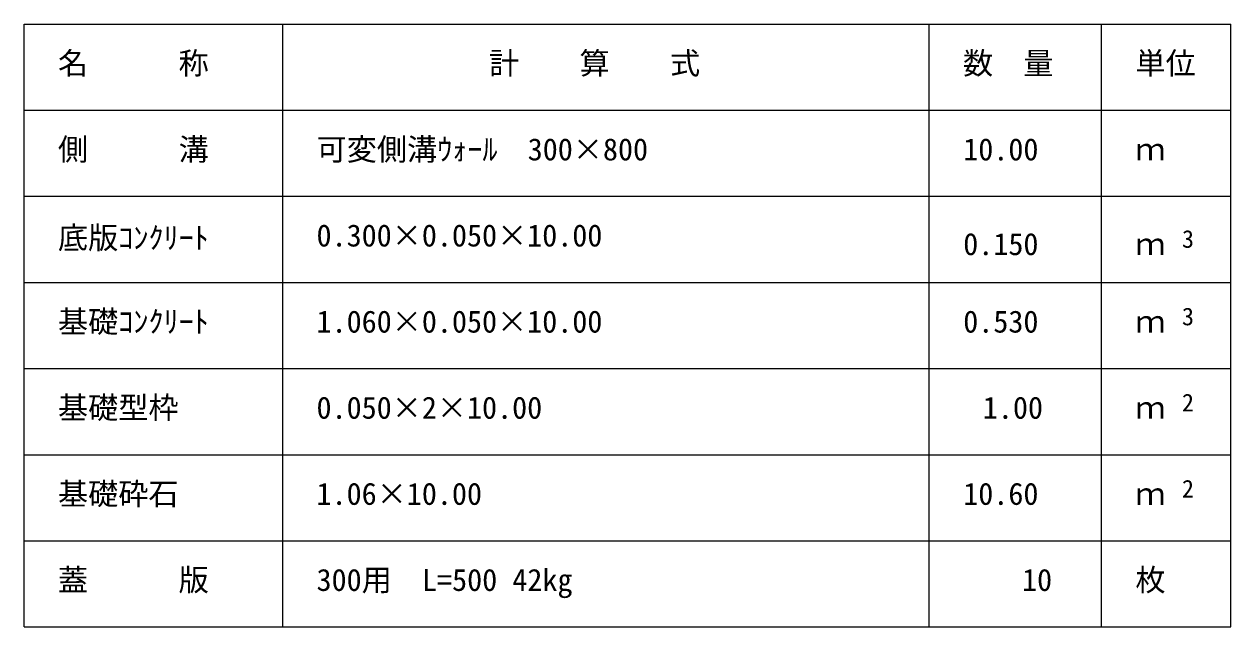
# Model space of a CAD drawing. Units: millimetres on the paper, scale 1:20. Extents: x 0 to 841, y 0 to 594.
# Drawn here: x 658.7 to 728.7, y 408.5 to 443.5 of the extents above; entities that cross this region are included whole.
import ezdxf
from ezdxf.enums import TextEntityAlignment as Align

# ---------------------------------------------------------------- set-up
doc = ezdxf.new("R2010")
doc.units = ezdxf.units.MM
doc.layers.add('D-STR-HTXT（旗揚げ）', color=4, linetype='Continuous', lineweight=18)
doc.layers.add('D-STR-TXT（文字）', color=7, linetype='Continuous')
doc.styles.add('ＭＳ ゴシック', font='')
doc.styles.get('ＭＳ ゴシック').set_extended_font_data('MS Gothic')

msp = doc.modelspace()

# ---------------------------------------------------------------- linework, layer by layer
at = {"layer": 'D-STR-HTXT（旗揚げ）'}
for p, q in [((658.708, 443.549), (728.708, 443.549)), ((658.708, 408.549), (658.708, 443.549)), ((673.708, 408.549), (673.708, 443.549)), ((711.208, 408.549), (711.208, 443.549)), ((721.208, 427.549), (721.208, 443.549)), ((721.208, 408.549), (721.208, 443.549)), ((728.708, 408.549), (728.708, 443.549)), ((658.708, 438.549), (728.708, 438.549)), ((658.708, 433.549), (728.708, 433.549)), ((658.708, 428.549), (728.708, 428.549)), ((658.708, 423.549), (728.708, 423.549)), ((658.708, 418.549), (728.708, 418.549)), ((658.708, 413.549), (728.708, 413.549)), ((658.708, 408.549), (728.708, 408.549))]:
    msp.add_line(p, q, dxfattribs=at)

# ---------------------------------------------------------------- texts
at = {"layer": 'D-STR-TXT（文字）', "style": 'ＭＳ ゴシック'}
for s, height, p in [('名\u3000\u3000\u3000称', 1.283, (660.669, 440.251)), ('計\u3000\u3000算\u3000\u3000式', 1.283, (685.673, 440.251)), ('数\u3000量', 1.283, (713.169, 440.251)), ('単位', 1.283, (723.169, 440.251)), ('側\u3000\u3000\u3000溝', 1.283, (660.669, 435.251)), ('可変側溝ｳｫｰﾙ\u3000300×800', 1.283, (675.669, 435.251)), ('10.00', 1.283, (713.183, 435.251)), ('ｍ', 1.283, (723.169, 435.251)), ('底版ｺﾝｸﾘｰﾄ', 1.283, (660.669, 430.118)), ('0.300×0.050×10.00', 1.283, (675.669, 430.251)), ('0.150', 1.283, (713.183, 429.751)), ('3', 1.026, (725.87, 430.253)), ('ｍ', 1.283, (723.169, 429.751)), ('基礎ｺﾝｸﾘｰﾄ', 1.283, (660.669, 425.251)), ('3', 1.026, (725.87, 425.753)), ('1.060×0.050×10.00', 1.283, (675.669, 425.251)), ('0.530', 1.283, (713.183, 425.251)), ('ｍ', 1.283, (723.169, 425.251)), ('基礎型枠', 1.283, (660.669, 420.251)), ('0.050×2×10.00', 1.283, (675.669, 420.251)), ('1.00', 1.283, (714.32, 420.251)), ('ｍ', 1.283, (723.169, 420.251)), ('2', 1.026, (725.87, 420.753)), ('基礎砕石', 1.283, (660.669, 415.251)), ('1.06×10.00', 1.283, (675.669, 415.251)), ('10.60', 1.283, (713.183, 415.251)), ('ｍ', 1.283, (723.169, 415.251)), ('2', 1.026, (725.87, 415.753)), ('蓋\u3000\u3000\u3000版', 1.283, (660.669, 410.251)), ('300用\u3000L=500 42kg', 1.283, (675.669, 410.251)), ('10', 1.283, (716.594, 410.251)), ('枚', 1.283, (723.169, 410.251))]:
    msp.add_text(s, height=height, dxfattribs=at).set_placement(p, align=Align.BOTTOM_LEFT)

doc.saveas('drawing.dxf')
